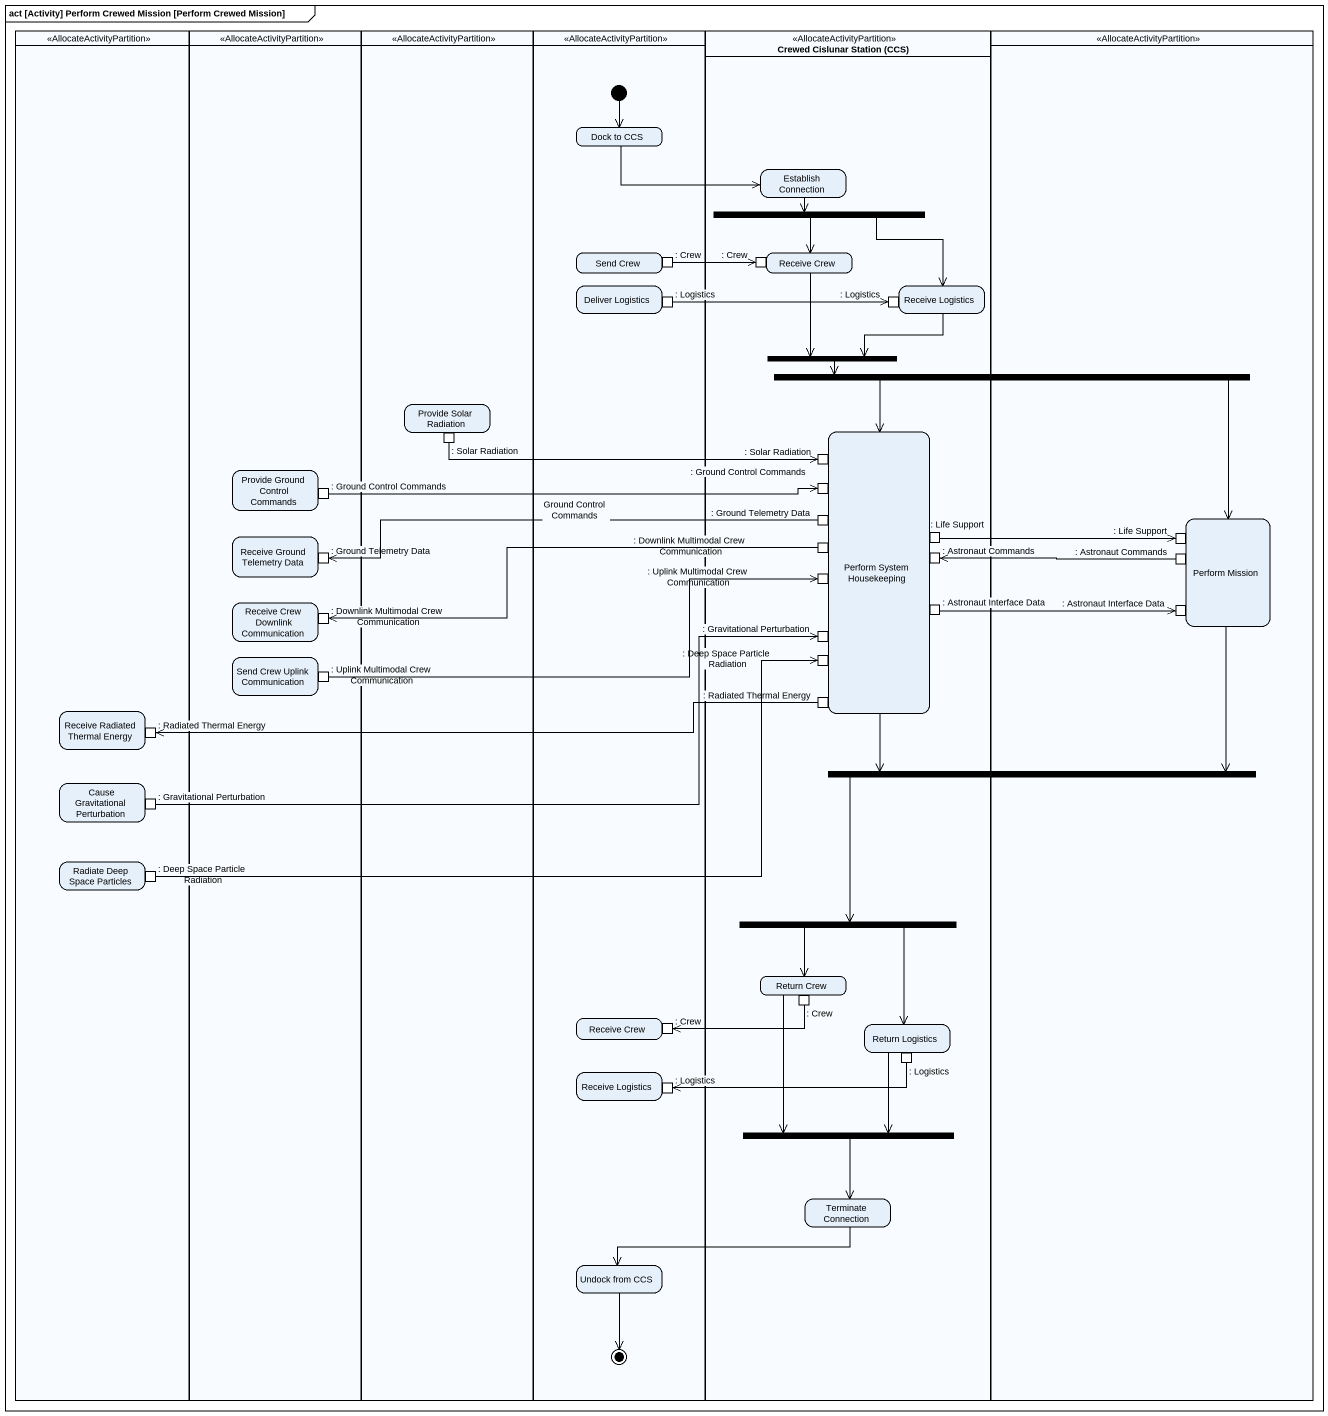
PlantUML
@startuml
mainframe act [Activity] Perform Crewed Mission [Perform Crewed Mission]
hide empty description
state " " as lane1 <<AllocateActivityPartition>> {
  state "Receive Radiated Thermal Energy" as Receive_Radiated_Thermal {
    state ": Radiated Thermal Energy" as Radiated_Thermal_Energy_2 <<inputPin>>
  }
  state "Cause Gravitational Perturbation" as Cause_Gravitational {
    state ": Gravitational Perturbation" as Gravitational_Perturbation_2 <<outputPin>>
  }
  state "Radiate Deep Space Particles" as Radiate_Deep_Space_Particles {
    state ": Deep Space Particle Radiation" as Deep_Space_Particle_2 <<outputPin>>
  }
}
state " " as lane2 <<AllocateActivityPartition>> {
  state "Provide Ground Control Commands" as Provide_Ground_Control {
    state ": Ground Control Commands" as Ground_Control_Commands_2 <<outputPin>>
  }
  state "Receive Ground Telemetry Data" as Receive_Ground_Telemetry {
    state ": Ground Telemetry Data" as Ground_Telemetry_Data_2 <<inputPin>>
  }
  state "Receive Crew Downlink Communication" as Receive_Crew_Downlink {
    state ": Downlink Multimodal Crew Communication" as Downlink_Multimodal_Crew_2 <<inputPin>>
  }
  state "Send Crew Uplink Communication" as Send_Crew_Uplink {
    state ": Uplink Multimodal Crew Communication" as Uplink_Multimodal_Crew_2 <<outputPin>>
  }
}
state " " as lane3 <<AllocateActivityPartition>> {
  state "Provide Solar Radiation" as Provide_Solar_Radiation {
    state ": Solar Radiation" as Solar_Radiation <<outputPin>>
  }
}
state " " as lane4 <<AllocateActivityPartition>> {
  state "Dock to CCS" as Dock_to_CCS
  state "Deliver Logistics" as Deliver_Logistics {
    state ": Logistics" as Logistics <<outputPin>>
  }
  state "Send Crew" as Send_Crew {
    state ": Crew" as Crew <<outputPin>>
  }
  state "Receive Crew" as Receive_Crew_2 {
    state ": Crew" as Crew_3 <<inputPin>>
  }
  state "Receive Logistics" as Receive_Logistics_2 {
    state ": Logistics" as Logistics_4 <<inputPin>>
  }
  state "Undock from CCS" as Undock_from_CCS
  [*] --> Dock_to_CCS
  Undock_from_CCS --> [*]
}
state "Crewed Cislunar Station (CCS)" as Crewed_Cislunar_Station_CCS <<AllocateActivityPartition>> {
  state "Establish Connection" as Establish_Connection
  state fork1 <<fork>>
  state "Receive Crew" as Receive_Crew {
    state ": Crew" as Crew_2 <<inputPin>>
  }
  state "Receive Logistics" as Receive_Logistics {
    state ": Logistics" as Logistics_2 <<inputPin>>
  }
  state fork2 <<join>>
  state "Perform System Housekeeping" as Perform_System_Housekeeping {
    state ": Ground Control Commands" as Ground_Control_Commands <<inputPin>>
    state ": Solar Radiation" as Solar_Radiation_2 <<inputPin>>
    state ": Ground Telemetry Data" as Ground_Telemetry_Data <<outputPin>>
    state ": Downlink Multimodal Crew Communication" as Downlink_Multimodal_Crew <<outputPin>>
    state ": Life Support" as Life_Support <<outputPin>>
    state ": Astronaut Commands" as Astronaut_Commands <<inputPin>>
    state ": Uplink Multimodal Crew Communication" as Uplink_Multimodal_Crew <<inputPin>>
    state ": Gravitational Perturbation" as Gravitational_Perturbation <<inputPin>>
    state ": Astronaut Interface Data" as Astronaut_Interface_Data <<outputPin>>
    state ": Deep Space Particle Radiation" as Deep_Space_Particle <<inputPin>>
    state ": Radiated Thermal Energy" as Radiated_Thermal_Energy <<outputPin>>
  }
  state fork5 <<fork>>
  state "Return Crew" as Return_Crew {
    state ": Crew" as Crew_4 <<outputPin>>
  }
  state "Return Logistics" as Return_Logistics {
    state ": Logistics" as Logistics_3 <<outputPin>>
  }
  state fork6 <<join>>
  state "Terminate Connection" as Terminate_Connection
}
state " " as lane5 <<AllocateActivityPartition>> {
  state "Perform Mission" as Perform_Mission {
    state ": Life Support" as Life_Support_2 <<inputPin>>
    state ": Astronaut Commands" as Astronaut_Commands_2 <<outputPin>>
    state ": Astronaut Interface Data" as Astronaut_Interface_Data_2 <<inputPin>>
  }
}
state fork3 <<fork>>
state fork4 <<join>>
Dock_to_CCS -right-> Establish_Connection
Establish_Connection --> fork1
fork1 --> Receive_Crew
fork1 --> Receive_Logistics
Crew -right-> Crew_2
Receive_Crew --> fork2
Receive_Logistics -left-> fork2
Logistics -right-> Logistics_2
fork2 -right-> fork3
fork3 --> Perform_System_Housekeeping
fork3 --> Perform_Mission
Solar_Radiation -right-> Solar_Radiation_2
Perform_System_Housekeeping --> fork4
Ground_Control_Commands_2 -right-> Ground_Control_Commands : Ground Control Commands
Ground_Telemetry_Data -left-> Ground_Telemetry_Data_2
Perform_Mission --> fork4
Downlink_Multimodal_Crew -left-> Downlink_Multimodal_Crew_2
Life_Support -right-> Life_Support_2
Astronaut_Commands_2 -left-> Astronaut_Commands
Astronaut_Interface_Data -right-> Astronaut_Interface_Data_2
Uplink_Multimodal_Crew_2 -right-> Uplink_Multimodal_Crew
Radiated_Thermal_Energy -left-> Radiated_Thermal_Energy_2
fork4 --> fork5
Gravitational_Perturbation_2 -right-> Gravitational_Perturbation
Deep_Space_Particle_2 -right-> Deep_Space_Particle
fork5 --> Return_Crew
fork5 --> Return_Logistics
Return_Crew --> fork6
Crew_4 -left-> Crew_3
Return_Logistics --> fork6
Logistics_3 -left-> Logistics_4
fork6 --> Terminate_Connection
Terminate_Connection -left-> Undock_from_CCS
@enduml
